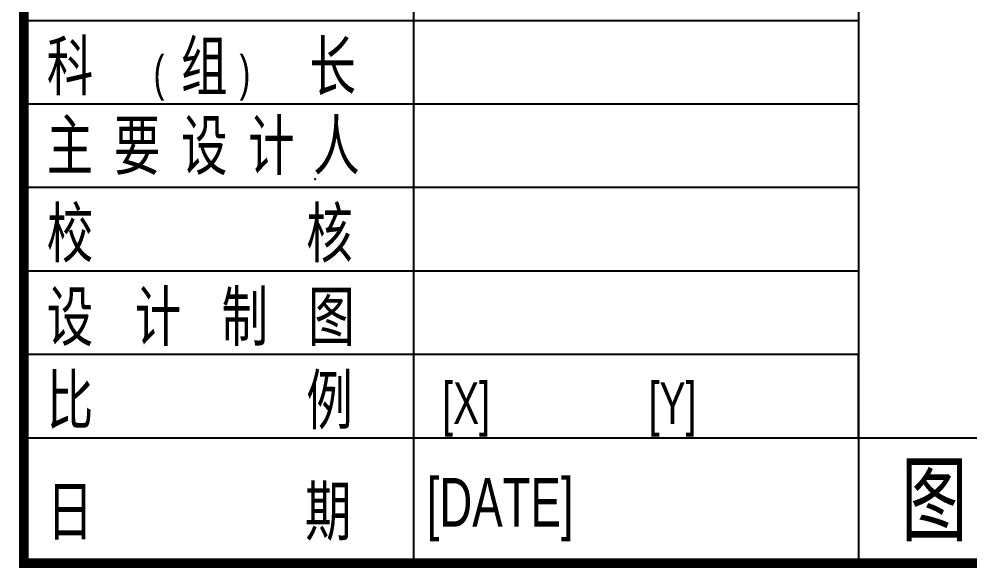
# Model space of a CAD drawing. Extents: x -140 to 0, y 0 to 80.
# Drawn here: x -140.3 to -72, y -0.3 to 39.1 of the extents above; entities that cross this region are included whole.
import ezdxf

# ---------------------------------------------------------------- set-up
doc = ezdxf.new("R2010")
doc.units = 0
doc.header["$MEASUREMENT"] = 0
doc.layers.add('TB', color=7, linetype='CONTINUOUS')
doc.styles.add('LZ_FONTS_FS', font='hxm.ttf', dxfattribs={"width": 0.7, "height": 3.5})

msp = doc.modelspace()

# ---------------------------------------------------------------- linework, layer by layer
at = {"layer": 'TB'}
for p, q in [((-111.98, 57), (-111.98, 0)), ((-111.98, 57), (-111.98, 0)), ((-111.976, 57), (-111.976, 0)), ((-80, 57), (-80, 0)), ((-80, 39), (-140, 39)), ((-80, 33), (-140, 33)), ((-80, 27), (-140, 27)), ((-80, 21), (-140, 21)), ((-80, 15), (-140, 15)), ((-80, 9), (-80, 15)), ((-140, 9), (0, 9))]:
    msp.add_line(p, q, dxfattribs=at)
msp.add_lwpolyline([(0, 80, 0.7, 0.7, 0), (-140, 80, 0.7, 0.7, 0), (-140, 0, 0.7, 0.7, 0), (0, 0, 0.7, 0.7, 0)], format="xyseb", close=True, dxfattribs=at)
msp.add_point((-119.055, 27.603), dxfattribs=at)

# ---------------------------------------------------------------- texts
at = {"layer": 'TB', "style": 'LZ_FONTS_FS', "width": 0.7}
for s, height, p in [('科', 3.5, (-138.355, 34)), ('组', 3.5, (-128.705, 34)), ('长', 3.5, (-119.464, 34)), ('(', 2.5, (-130.677, 34)), (')', 2.5, (-124.496, 34)), ('主', 3.5, (-138.355, 28.3)), ('设', 3.5, (-128.705, 28.3)), ('计', 3.5, (-123.88, 28.3)), ('人', 3.5, (-119.199, 28.3)), ('要', 3.5, (-133.53, 28.3)), ('校', 3.5, (-138.355, 22)), ('核', 3.5, (-119.699, 22)), ('设', 3.5, (-138.355, 16)), ('计', 3.5, (-132.022, 16)), ('制', 3.5, (-125.789, 16)), ('图', 3.5, (-119.555, 16)), ('比', 3.5, (-138.355, 10)), ('例', 3.5, (-119.699, 10)), ('[X]', 3, (-109.918, 10)), ('[Y]', 3, (-95.08, 10)), ('图', 5, (-76.924, 2.1)), ('[DATE]', 3.5, (-111.04, 2.623)), ('日', 3.5, (-138.355, 2.007)), ('期', 3.5, (-119.787, 2.007))]:
    msp.add_text(s, height=height, dxfattribs=at).set_placement(p)

doc.saveas('drawing.dxf')
